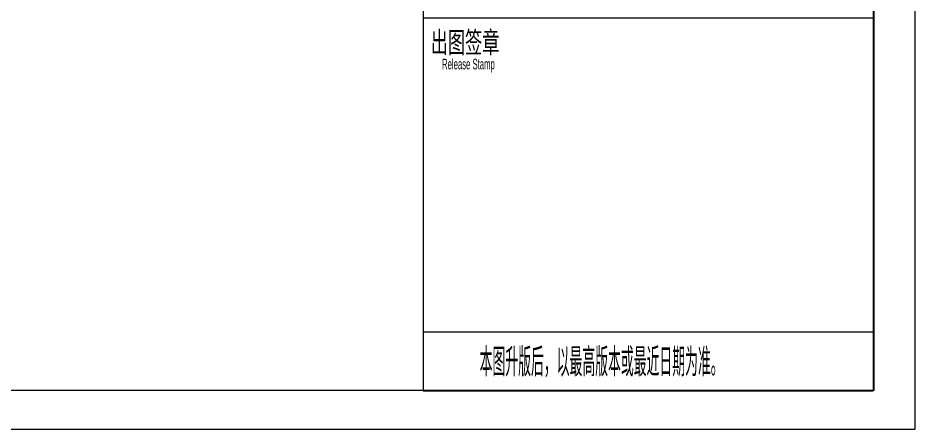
# Model space of a CAD drawing. Header units: millimetres. Extents: x 48 to 11980, y 100 to 8500.
# Drawn here: x 9824 to 11980, y 100 to 1088 of the extents above; entities that cross this region are included whole.
import ezdxf

# ---------------------------------------------------------------- set-up
doc = ezdxf.new("R2010")
doc.units = ezdxf.units.MM
doc.linetypes.add('XKITLINE00', pattern=[0])
doc.layers.add('DrawingSheet', color=5, linetype='Continuous', lineweight=0)
doc.layers.add('OtherObjectType', color=1, linetype='Continuous', lineweight=0)
doc.styles.add('$TD_AUDIT_GENERATED_(17A)', font='ARIAL.TTF')

# ---------------------------------------------------------------- blocks, each defined once
blk = doc.blocks.new('*A3')
at = {"layer": 'DrawingSheet', "color": 5, "linetype": 'XKITLINE00', "lineweight": 0}
for p, q in [((11980, 100), (11980, 8500)), ((100, 100), (11980, 100))]:
    blk.add_line(p, q, dxfattribs=at)
blk = doc.blocks.new('*A5')
at = {"layer": 'OtherObjectType', "color": 7, "linetype": 'XKITLINE00', "lineweight": 0}
for p, q in [((11980, 100), (11980, 8500)), ((10798, 8406), (10798, 192)), ((11879.4, 8406), (11879.4, 192)), ((11880.6, 8407), (11880.6, 193)), ((10798, 1087.9), (11879.4, 1087.9)), ((10798, 333.3), (11879.4, 333.3)), ((11880.6, 193), (360.1, 193)), ((10798, 192), (11879.4, 192)), ((100, 100), (11980, 100))]:
    blk.add_line(p, q, dxfattribs=at)
at = {"layer": 'OtherObjectType', "color": 7, "style": '$TD_AUDIT_GENERATED_(17A)'}
for s, height, width, p in [('\\M+5B3F6\\M+5CDBC\\M+5C7A9\\M+5D5C2', 50.854, 0.595, (10815.8, 1004)), ('Release Stamp', 25.427, 0.522006, (10843.1, 964.4)), ('\\M+5B1BE\\M+5CDBC\\M+5C9FD\\M+5B0E6\\M+5BAF3\\M+5A3AC\\M+5D2D4\\M+5D7EE\\M+5B8DF\\M+5B0E6\\M+5B1BE\\M+5BBF2\\M+5D7EE\\M+5BDFC\\M+5C8D5\\M+5C6DA\\M+5CEAA\\M+5D7BC\\M+5A1A3', 60, 0.37715, (10933.4, 233))]:
    blk.add_text(s, height=height, dxfattribs=dict(at, width=width)).set_placement(p)

msp = doc.modelspace()

# ---------------------------------------------------------------- block references
at = {"lineweight": 0}
for name in ['*A3', '*A5']:
    msp.add_blockref(name, (0, 0), dxfattribs=at)

doc.saveas('drawing.dxf')
